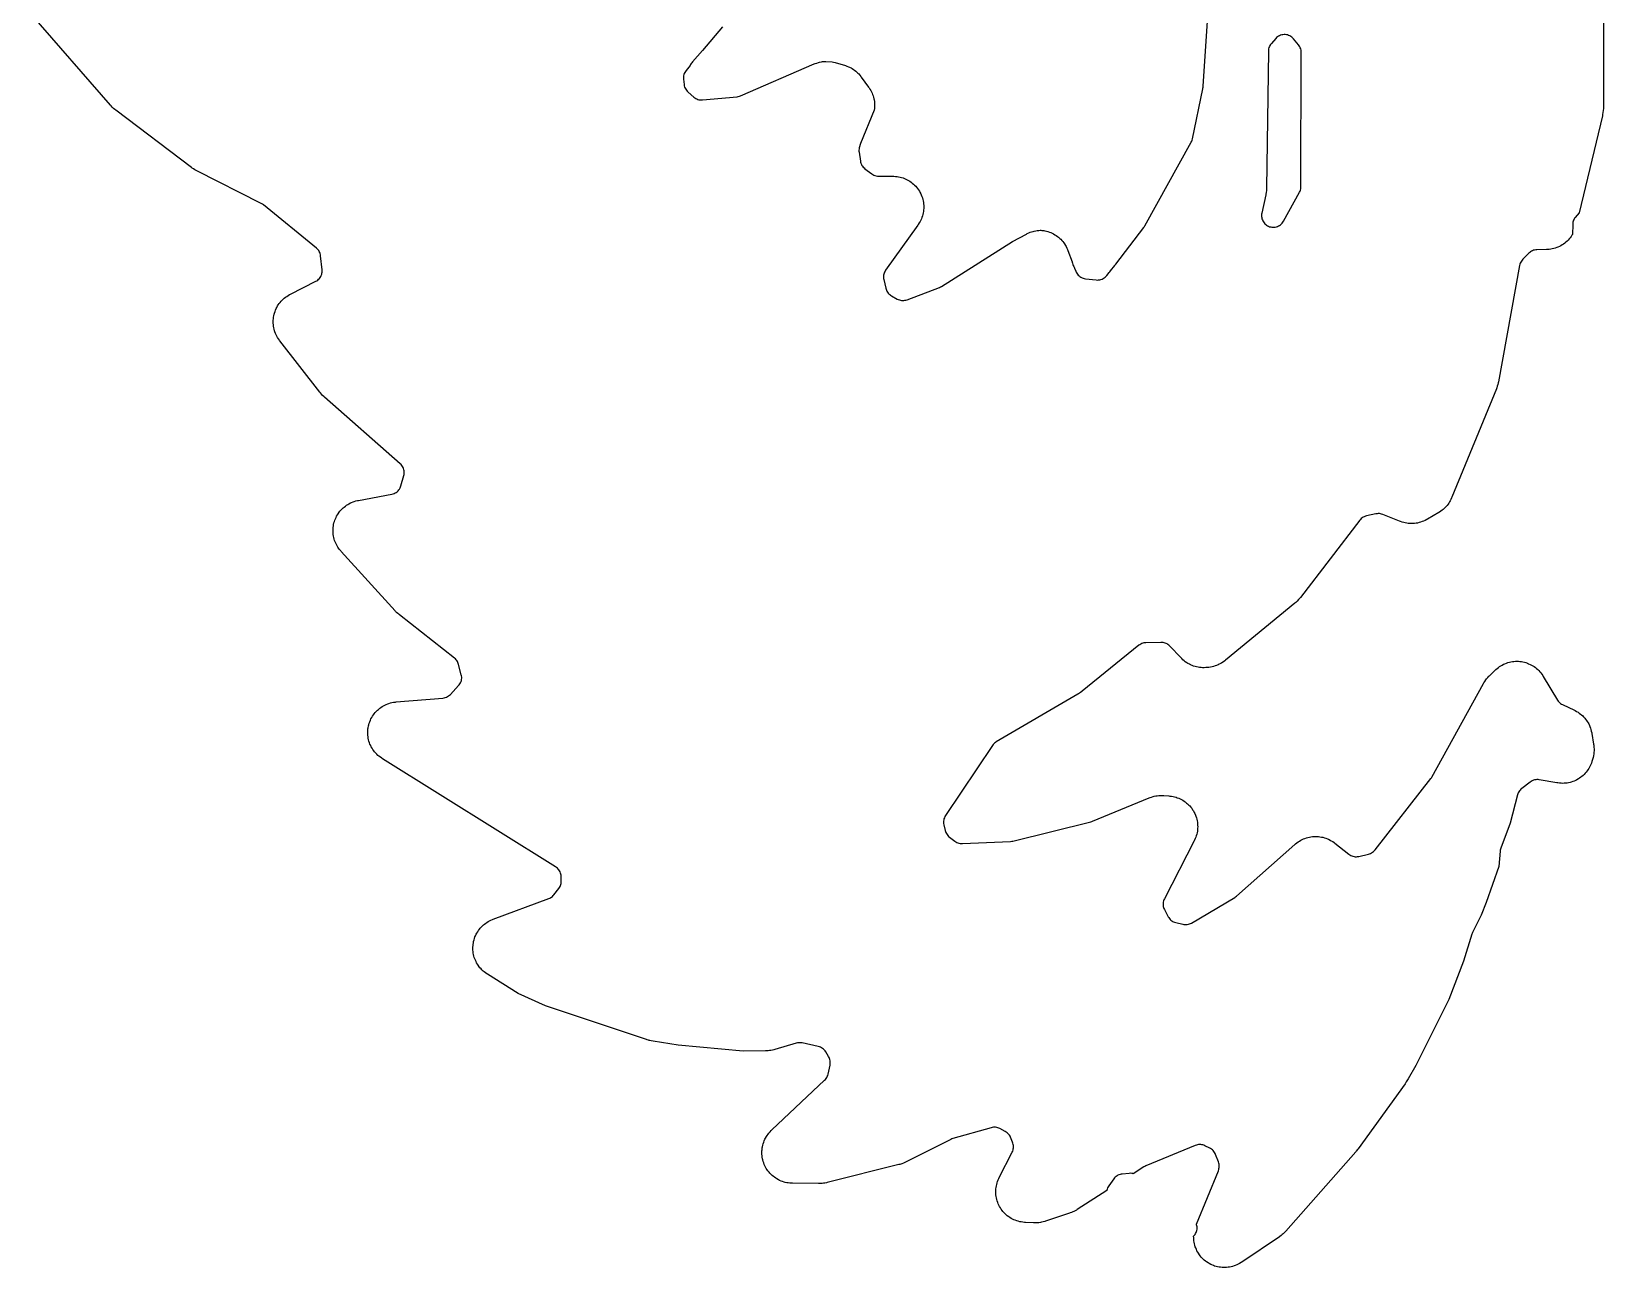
# Model space of a CAD drawing. Header units: millimetres. Extents: x 13 to 182, y 21 to 298.
# Drawn here: x 48.75 to 89.13, y 100.74 to 132.48 of the extents above; entities that cross this region are included whole.
import ezdxf

# ---------------------------------------------------------------- set-up
doc = ezdxf.new("R2010")
doc.units = ezdxf.units.MM
doc.layers.add('CUT', color=7, linetype='CONTINUOUS')

msp = doc.modelspace()

# ---------------------------------------------------------------- linework, layer by layer
at = {"layer": 'CUT'}
for points in [[(66.5018, 132.6015), (65.9927, 131.9906), (65.7303, 131.7009), (65.7129, 131.6799), (65.6975, 131.6573), (65.6842, 131.6334), (65.6731, 131.6084), (65.6723, 131.6062), (65.5694, 131.4827), (65.5511, 131.4584), (65.5354, 131.4322), (65.5224, 131.4047), (65.5122, 131.3759), (65.5051, 131.3463), (65.501, 131.3161), (65.4999, 131.2856), (65.502, 131.2552), (65.5184, 131.1176), (65.5237, 131.0866), (65.5323, 131.0564), (65.5439, 131.0273), (65.5586, 130.9995), (65.576, 130.9734), (65.5961, 130.9493), (65.6186, 130.9274), (65.7656, 130.7987), (65.7895, 130.7798), (65.8151, 130.7635), (65.8422, 130.7499), (65.8706, 130.739), (65.8999, 130.7311), (65.9299, 130.7262), (65.9603, 130.7244), (65.9906, 130.7256), (66.8771, 130.8069), (66.9084, 130.8114), (66.939, 130.8192), (66.9687, 130.8302), (68.8612, 131.6481), (68.8821, 131.6566), (68.9242, 131.6723), (68.967, 131.6859), (68.9996, 131.6945), (69.0436, 131.7038), (69.0769, 131.7091), (69.1216, 131.7139), (69.1552, 131.7159), (69.1625, 131.716), (69.3184, 131.7047), (69.356, 131.6974), (69.3997, 131.6866), (69.4214, 131.6807), (69.6417, 131.6145), (69.6616, 131.608), (69.701, 131.5941), (69.7397, 131.5784), (69.7681, 131.5654), (69.8052, 131.5462), (69.8323, 131.5305), (69.8675, 131.5079), (69.893, 131.4898), (69.9259, 131.4641), (69.9497, 131.4437), (69.9801, 131.415), (70.0018, 131.3925), (70.0294, 131.3611), (70.0555, 131.3285), (70.0682, 131.3119), (70.2565, 131.0528), (70.2686, 131.0353), (70.292, 130.9998), (70.3136, 130.9632), (70.3285, 130.935), (70.3466, 130.8965), (70.3588, 130.8671), (70.3732, 130.827), (70.3825, 130.7966), (70.3931, 130.7554), (70.3995, 130.7241), (70.4061, 130.6821), (70.4096, 130.6505), (70.4122, 130.608), (70.4126, 130.5761), (70.4112, 130.5336), (70.4086, 130.5019), (70.4037, 130.4639), (70.0511, 129.605), (70.0415, 129.578), (70.0345, 129.5503), (70.0342, 129.5483), (70.0336, 129.547), (70.0236, 129.5208), (70.0161, 129.4938), (70.0111, 129.4661), (70.0088, 129.4381), (70.009, 129.4101), (70.0119, 129.3821), (70.0465, 129.1534), (70.0523, 129.1249), (70.0608, 129.097), (70.0719, 129.0701), (70.0856, 129.0444), (70.1017, 129.0202), (70.1202, 128.9976), (70.1407, 128.9769), (70.1631, 128.9583), (70.3372, 128.8276), (70.3636, 128.8099), (70.3917, 128.7951), (70.4212, 128.7834), (70.4518, 128.7748), (70.4831, 128.7695), (70.5147, 128.7676), (70.8816, 128.7644), (70.904, 128.7637), (70.9485, 128.7611), (70.9928, 128.7563), (71.0259, 128.7511), (71.0695, 128.7419), (71.1019, 128.7334), (71.1444, 128.7199), (71.1757, 128.7083), (71.2167, 128.6907), (71.2468, 128.676), (71.2858, 128.6544), (71.3143, 128.6368), (71.351, 128.6115), (71.3775, 128.5912), (71.4116, 128.5623), (71.436, 128.5395), (71.467, 128.5074), (71.489, 128.4822), (71.5167, 128.4472), (71.5361, 128.42), (71.5602, 128.3825), (71.5768, 128.3535), (71.597, 128.3137), (71.6107, 128.2832), (71.6269, 128.2416), (71.6375, 128.2099), (71.6495, 128.1669), (71.6569, 128.1343), (71.6645, 128.0904), (71.6687, 128.0572), (71.672, 128.0127), (71.6728, 127.9793), (71.6716, 127.9347), (71.6691, 127.9013), (71.6636, 127.857), (71.6578, 127.8241), (71.6479, 127.7806), (71.6389, 127.7484), (71.6247, 127.7061), (71.6126, 127.675), (71.5943, 127.6343), (71.5791, 127.6045), (71.5568, 127.5658), (71.5327, 127.5283), (71.5202, 127.5098), (70.6935, 126.3534), (70.6782, 126.3297), (70.6652, 126.3047), (70.6546, 126.2786), (70.6465, 126.2515), (70.641, 126.2239), (70.6381, 126.1958), (70.6378, 126.1676), (70.6402, 126.1395), (70.6452, 126.1117), (70.6966, 125.8884), (70.7042, 125.8613), (70.7143, 125.835), (70.7268, 125.8098), (70.7416, 125.7859), (70.7586, 125.7635), (70.7776, 125.7427), (70.7985, 125.7239), (70.821, 125.707), (70.8451, 125.6924), (70.9943, 125.6109), (71.0201, 125.5983), (71.0471, 125.5883), (71.0749, 125.5809), (71.1032, 125.5762), (71.1319, 125.5742), (71.1606, 125.575), (71.1892, 125.5785), (71.2172, 125.5847), (71.2446, 125.5936), (72.0777, 125.9098), (72.1055, 125.9219), (72.1319, 125.9368), (73.9515, 127.0899), (74.3109, 127.2807), (74.3302, 127.2904), (74.3694, 127.3088), (74.4093, 127.3254), (74.4399, 127.3363), (74.4813, 127.3489), (74.5127, 127.3568), (74.5551, 127.3654), (74.5871, 127.3703), (74.6302, 127.3748), (74.6625, 127.3765), (74.664, 127.3766), (74.6774, 127.3762), (74.7105, 127.3737), (74.7544, 127.3682), (74.7871, 127.3625), (74.8303, 127.3527), (74.8622, 127.3438), (74.9043, 127.3298), (74.9352, 127.3178), (74.9756, 127.2998), (75.0052, 127.2848), (75.0437, 127.2628), (75.0716, 127.245), (75.1078, 127.2194), (75.1338, 127.1989), (75.1673, 127.1699), (75.1912, 127.1469), (75.2216, 127.1147), (75.2432, 127.0895), (75.2703, 127.0545), (75.2893, 127.0273), (75.3128, 126.9898), (75.329, 126.9609), (75.3488, 126.9212), (75.3665, 126.8807), (75.3749, 126.8602), (75.488, 126.5627), (75.4887, 126.558), (75.4943, 126.5283), (75.5028, 126.4994), (75.5142, 126.4715), (75.5284, 126.4449), (75.5377, 126.4309), (75.538, 126.4298), (75.5489, 126.4026), (75.5491, 126.402), (75.5785, 126.3248), (75.5904, 126.2975), (75.605, 126.2716), (75.6221, 126.2472), (75.6416, 126.2246), (75.6631, 126.2041), (75.6866, 126.1858), (75.7118, 126.17), (75.7385, 126.1567), (75.7663, 126.1461), (75.795, 126.1383), (75.8244, 126.1334), (76.1018, 126.1013), (76.1327, 126.0993), (76.1635, 126.1006), (76.1941, 126.1049), (76.2241, 126.1124), (76.2531, 126.123), (76.2809, 126.1365), (76.3072, 126.1527), (76.3317, 126.1716), (76.3541, 126.1929), (76.3741, 126.2164), (76.432, 126.2916), (76.4335, 126.2929), (76.4527, 126.312), (76.47, 126.3327), (76.5785, 126.4748), (76.5816, 126.478), (76.5972, 126.4977), (76.6056, 126.5103), (77.3233, 127.4502), (77.3246, 127.452), (77.3275, 127.4558), (77.3404, 127.4739), (77.3519, 127.4929), (78.5444, 129.6376), (78.5578, 129.665), (78.5684, 129.6936), (78.576, 129.7231), (78.8398, 131.0079), (78.8432, 131.028), (78.847, 131.0559), (78.849, 131.0762), (79.0959, 134.8169)], [(89.1347, 132.8264), (89.1301, 130.5295), (89.1292, 130.5031), (89.1261, 130.4506), (89.1198, 130.3983), (89.1105, 130.3465), (89.1051, 130.3207), (88.5048, 127.8271), (88.4075, 127.7064), (88.3911, 127.684), (88.3769, 127.6603), (88.3649, 127.6353), (88.3553, 127.6093), (88.3481, 127.5825), (88.3434, 127.5552), (88.3413, 127.5275), (88.3332, 127.269), (88.3206, 127.248), (88.3018, 127.2197), (88.2748, 127.1834), (88.2532, 127.1572), (88.2227, 127.1238), (88.1986, 127.0999), (88.1649, 127.0697), (88.1385, 127.0484), (88.1019, 127.0217), (88.0735, 127.0031), (88.0344, 126.9803), (88.0043, 126.9646), (87.9631, 126.9458), (87.9316, 126.9333), (87.8887, 126.9187), (87.8561, 126.9095), (87.812, 126.8993), (87.7786, 126.8933), (87.7337, 126.8876), (87.6886, 126.8842), (87.6659, 126.883), (87.4212, 126.8767), (87.3928, 126.8747), (87.3647, 126.8699), (87.3372, 126.8625), (87.3105, 126.8525), (87.2849, 126.84), (87.2605, 126.8251), (87.2377, 126.808), (87.2166, 126.7888), (87.0611, 126.633), (87.0408, 126.6106), (87.0229, 126.5862), (87.0076, 126.5602), (86.9949, 126.5327), (86.9851, 126.5041), (86.9782, 126.4747), (86.4348, 123.4853), (86.43, 123.4622), (86.4192, 123.4164), (86.406, 123.3712), (86.3904, 123.3268), (86.3821, 123.3048), (85.2412, 120.5233), (85.2329, 120.5043), (85.2154, 120.4667), (85.1962, 120.4299), (85.1805, 120.403), (85.158, 120.3681), (85.1399, 120.3428), (85.1142, 120.3102), (85.0939, 120.2866), (85.0653, 120.2565), (85.0429, 120.2349), (85.0117, 120.2075), (84.9874, 120.1881), (84.9538, 120.1637), (84.9191, 120.1409), (84.9015, 120.1299), (84.6124, 119.9585), (84.5923, 119.9473), (84.5517, 119.9259), (84.51, 119.9066), (84.4781, 119.8938), (84.4346, 119.8789), (84.4016, 119.8693), (84.3569, 119.8589), (84.323, 119.8528), (84.2774, 119.847), (84.2431, 119.8444), (84.1972, 119.8433), (84.1628, 119.8442), (84.117, 119.8478), (84.0829, 119.8522), (84.0377, 119.8604), (84.0042, 119.8682), (83.9601, 119.881), (83.9167, 119.896), (83.8952, 119.9041), (83.4635, 120.0784), (83.4351, 120.0883), (83.4058, 120.0952), (83.376, 120.0992), (83.346, 120.1002), (83.316, 120.0982), (83.2863, 120.0932), (83.0449, 120.0398), (83.0161, 120.0319), (82.9882, 120.0212), (82.9615, 120.0077), (82.9363, 119.9917), (82.9128, 119.9732), (82.8912, 119.9525), (82.8718, 119.9297), (81.3494, 117.9488), (81.3332, 117.929), (81.2999, 117.8905), (81.2645, 117.8538), (81.227, 117.8192), (81.2078, 117.8025), (79.4222, 116.3328), (79.4046, 116.3191), (79.3689, 116.2925), (79.3318, 116.2677), (79.3032, 116.2505), (79.2638, 116.2295), (79.2336, 116.2153), (79.1924, 116.1983), (79.161, 116.1871), (79.1183, 116.1742), (79.0858, 116.1662), (79.0421, 116.1577), (78.998, 116.1513), (78.9758, 116.1487), (78.9447, 116.1457), (78.9222, 116.1442), (78.8772, 116.1422), (78.8321, 116.1425), (78.7983, 116.1444), (78.7535, 116.1492), (78.7201, 116.1545), (78.676, 116.1637), (78.6433, 116.1723), (78.6004, 116.186), (78.5687, 116.1978), (78.5273, 116.2157), (78.497, 116.2306), (78.4576, 116.2525), (78.4289, 116.2704), (78.3919, 116.2962), (78.3652, 116.3168), (78.3309, 116.3462), (78.2982, 116.3772), (78.2822, 116.3931), (77.9883, 116.7011), (77.9681, 116.7203), (77.9463, 116.7375), (77.923, 116.7527), (77.8984, 116.7656), (77.8727, 116.7762), (77.8461, 116.7844), (77.8189, 116.7901), (77.7912, 116.7932), (77.7634, 116.7938), (77.3819, 116.7838), (77.3539, 116.7818), (77.3262, 116.7772), (77.2991, 116.77), (77.2728, 116.7603), (77.2476, 116.7482), (77.2235, 116.7337), (77.2009, 116.7171), (75.744, 115.5379), (75.7305, 115.5274), (75.7032, 115.5069), (75.6751, 115.4876), (75.6463, 115.4692), (75.6318, 115.4604), (73.5366, 114.2363), (73.5138, 114.2216), (73.4925, 114.2049), (73.4728, 114.1863), (73.4548, 114.1661), (73.4387, 114.1443), (72.2321, 112.3447), (72.2164, 112.3185), (72.2035, 112.2908), (72.1934, 112.2619), (72.1863, 112.2322), (72.1823, 112.2019), (72.1814, 112.1714), (72.1836, 112.1409), (72.1889, 112.1108), (72.2225, 111.9635), (72.2306, 111.935), (72.2414, 111.9073), (72.2549, 111.8809), (72.271, 111.8559), (72.2894, 111.8326), (72.3101, 111.8113), (72.3327, 111.7921), (72.4709, 111.6864), (72.4955, 111.6695), (72.5217, 111.655), (72.5492, 111.6433), (72.5778, 111.6343), (72.6071, 111.6283), (72.6368, 111.6252), (72.6667, 111.625), (73.9042, 111.681), (73.9337, 111.6838), (73.9627, 111.6894), (75.9658, 112.1851), (75.9871, 112.1912), (76.0078, 112.1988), (77.4655, 112.7978), (77.4849, 112.8053), (77.5242, 112.8194), (77.5641, 112.8316), (77.5943, 112.8393), (77.6352, 112.8478), (77.666, 112.8527), (77.7075, 112.8574), (77.7386, 112.8594), (77.7803, 112.8602), (77.822, 112.8591), (77.8429, 112.858), (77.9699, 112.8486), (77.992, 112.8465), (78.036, 112.841), (78.0797, 112.8334), (78.1121, 112.8261), (78.1548, 112.8142), (78.1864, 112.8038), (78.2277, 112.7877), (78.2581, 112.7742), (78.2977, 112.7542), (78.3265, 112.7378), (78.364, 112.714), (78.3911, 112.6948), (78.426, 112.6674), (78.4511, 112.6456), (78.4831, 112.6149), (78.5059, 112.5908), (78.5348, 112.5571), (78.5551, 112.5308), (78.5805, 112.4944), (78.5981, 112.4663), (78.6198, 112.4276), (78.6346, 112.3979), (78.6524, 112.3572), (78.6642, 112.3262), (78.6779, 112.284), (78.6865, 112.2519), (78.696, 112.2086), (78.7015, 112.1758), (78.7066, 112.1317), (78.7089, 112.0986), (78.7097, 112.0542), (78.7086, 112.021), (78.705, 111.9768), (78.7007, 111.9439), (78.6928, 111.9002), (78.6853, 111.8679), (78.6731, 111.8252), (78.6624, 111.7938), (78.6461, 111.7525), (78.6278, 111.7122), (78.6181, 111.6922), (77.8533, 110.2063), (77.8413, 110.1801), (77.832, 110.1528), (77.8253, 110.1248), (77.8213, 110.0962), (77.82, 110.0674), (77.8216, 110.0386), (77.8259, 110.0101), (77.8329, 109.9821), (77.8426, 109.9549), (77.8548, 109.9288), (77.9506, 109.7476), (77.9649, 109.7234), (77.9814, 109.7006), (78, 109.6795), (78.0204, 109.6602), (78.0426, 109.6429), (78.0663, 109.6278), (78.0913, 109.6149), (78.1174, 109.6045), (78.1444, 109.5965), (78.3268, 109.5517), (78.3553, 109.5462), (78.3841, 109.5434), (78.4131, 109.5435), (78.4419, 109.5463), (78.4704, 109.5519), (78.4981, 109.5602), (78.5249, 109.5711), (78.5506, 109.5846), (79.6597, 110.2381), (79.684, 110.254), (79.7067, 110.2723), (81.2057, 111.604), (81.2228, 111.6185), (81.2576, 111.6464), (81.2938, 111.6727), (81.3219, 111.6909), (81.3605, 111.7134), (81.3902, 111.7288), (81.4309, 111.7474), (81.462, 111.7598), (81.5043, 111.7742), (81.5365, 111.7834), (81.58, 111.7936), (81.613, 111.7996), (81.6573, 111.8054), (81.6907, 111.8081), (81.7353, 111.8094), (81.7688, 111.8088), (81.8134, 111.8057), (81.8467, 111.8018), (81.8907, 111.7943), (81.9234, 111.7871), (81.9665, 111.7752), (81.9983, 111.7648), (82.0401, 111.7488), (82.0707, 111.7352), (82.1106, 111.7151), (82.1397, 111.6986), (82.1775, 111.6746), (82.2139, 111.6489), (82.2319, 111.6355), (82.5932, 111.3522), (82.6174, 111.335), (82.6433, 111.3203), (82.6705, 111.3083), (82.6987, 111.299), (82.7278, 111.2925), (82.7573, 111.289), (82.787, 111.2884), (82.8167, 111.2907), (82.8459, 111.2959), (83.0967, 111.354), (83.1247, 111.3619), (83.1517, 111.3725), (83.1777, 111.3856), (83.2022, 111.4013), (83.2251, 111.4192), (83.2461, 111.4392), (83.2652, 111.4612), (84.7008, 113.2929), (84.7149, 113.3125), (84.7274, 113.3332), (86.051, 115.7352), (86.0622, 115.7543), (86.0854, 115.792), (86.1105, 115.8285), (86.1306, 115.8549), (86.1591, 115.8887), (86.1893, 115.9211), (86.2047, 115.9369), (86.3489, 116.0772), (86.3654, 116.0924), (86.399, 116.1221), (86.4342, 116.1501), (86.4615, 116.1697), (86.4993, 116.194), (86.5284, 116.2108), (86.5684, 116.2312), (86.5991, 116.245), (86.6409, 116.2613), (86.6728, 116.272), (86.7161, 116.2841), (86.7489, 116.2915), (86.7931, 116.2992), (86.8265, 116.3033), (86.8713, 116.3066), (86.9049, 116.3074), (86.9498, 116.3062), (86.9834, 116.3036), (87.0279, 116.2979), (87.061, 116.292), (87.1048, 116.2819), (87.1372, 116.2727), (87.1797, 116.2583), (87.211, 116.2459), (87.2519, 116.2274), (87.2818, 116.2119), (87.3206, 116.1894), (87.3488, 116.1711), (87.3852, 116.1447), (87.4114, 116.1237), (87.445, 116.0939), (87.469, 116.0703), (87.4995, 116.0373), (87.521, 116.0115), (87.548, 115.9756), (87.5732, 115.9384), (87.5853, 115.9195), (87.9548, 115.3105), (87.9709, 115.2865), (87.9893, 115.2642), (88.0097, 115.2438), (88.032, 115.2255), (88.056, 115.2094), (88.0814, 115.1956), (88.3859, 115.0494), (88.4052, 115.0396), (88.4431, 115.019), (88.4801, 114.9967), (88.5069, 114.9786), (88.5416, 114.9529), (88.5666, 114.9323), (88.5986, 114.9034), (88.6215, 114.8805), (88.6506, 114.8486), (88.6712, 114.8237), (88.6971, 114.7892), (88.7152, 114.7624), (88.7376, 114.7255), (88.7531, 114.6971), (88.772, 114.6582), (88.7846, 114.6285), (88.7997, 114.588), (88.8094, 114.5572), (88.8205, 114.5154), (88.8295, 114.4733), (88.8336, 114.452), (88.8791, 114.1752), (88.8824, 114.1509), (88.8877, 114.1022), (88.8904, 114.0532), (88.8904, 114.0165), (88.8877, 113.9676), (88.8837, 113.9311), (88.8757, 113.8827), (88.8651, 113.8349), (88.8591, 113.8111), (88.8441, 113.7576), (88.8376, 113.7365), (88.8237, 113.6946), (88.8077, 113.6535), (88.7942, 113.6233), (88.7743, 113.584), (88.7579, 113.5553), (88.7342, 113.5181), (88.7151, 113.4911), (88.6879, 113.4564), (88.6662, 113.4314), (88.6357, 113.3996), (88.6117, 113.3768), (88.5782, 113.3481), (88.5521, 113.3278), (88.516, 113.3025), (88.488, 113.2849), (88.4496, 113.2632), (88.4201, 113.2485), (88.3797, 113.2307), (88.3488, 113.2188), (88.3069, 113.2051), (88.275, 113.1963), (88.232, 113.1868), (88.1994, 113.1812), (88.1556, 113.1759), (88.1226, 113.1735), (88.0785, 113.1725), (88.0455, 113.1734), (88.0015, 113.1767), (87.9578, 113.1822), (87.9359, 113.1855), (87.4848, 113.2645), (87.4538, 113.2683), (87.4226, 113.2689), (87.3915, 113.2662), (87.3609, 113.2603), (87.331, 113.2512), (87.3023, 113.2391), (87.2749, 113.224), (87.2493, 113.2062), (87.0326, 113.0384), (87.0111, 113.0201), (86.9915, 112.9998), (86.9738, 112.9779), (86.9583, 112.9543), (86.9451, 112.9294), (86.9342, 112.9034), (86.9259, 112.8764), (86.7368, 112.1465), (86.4966, 111.5112), (86.4881, 111.4854), (86.482, 111.459), (86.4784, 111.432), (86.4425, 111.0336), (86.1186, 110.1082), (85.9937, 109.7845), (85.7712, 109.34), (85.7612, 109.3179), (85.7531, 109.295), (85.5371, 108.6013), (85.1587, 107.6206), (85.1504, 107.6006), (85.1285, 107.5511), (85.1193, 107.5315), (84.3152, 105.9267), (84.1146, 105.586), (84.0981, 105.5579), (84.0676, 105.5061), (84.0357, 105.4519), (82.8301, 103.7838), (82.8169, 103.7664), (82.7829, 103.7239), (82.7689, 103.7072), (80.9726, 101.6703), (80.9596, 101.6562), (80.9331, 101.6285), (80.9053, 101.602), (80.8837, 101.5831), (80.8538, 101.559), (80.823, 101.5363), (80.8073, 101.5252), (79.8416, 100.8756), (79.823, 100.8637), (79.7852, 100.8409), (79.7463, 100.8199), (79.7165, 100.8057), (79.6757, 100.7887), (79.6446, 100.7774), (79.6024, 100.7645), (79.5704, 100.7563), (79.5271, 100.7476), (79.4944, 100.7426), (79.4505, 100.7382), (79.4174, 100.7364), (79.3733, 100.7363), (79.3402, 100.7378), (79.2963, 100.742), (79.2635, 100.7468), (79.2202, 100.7552), (79.1881, 100.7632), (79.1458, 100.7759), (79.1146, 100.7869), (79.0738, 100.8037), (79.0438, 100.8177), (79.0048, 100.8384), (78.9764, 100.8553), (78.9396, 100.8798), (78.913, 100.8994), (78.8788, 100.9273), (78.8542, 100.9494), (78.8229, 100.9805), (78.8006, 101.005), (78.7725, 101.039), (78.7527, 101.0655), (78.728, 101.1022), (78.7109, 101.1305), (78.69, 101.1694), (78.6758, 101.1992), (78.6587, 101.24), (78.6475, 101.2711), (78.6346, 101.3133), (78.6264, 101.3453), (78.6177, 101.3886), (78.6127, 101.4213), (78.6083, 101.4652), (78.6065, 101.4983), (78.6064, 101.5411), (78.6233, 101.561), (78.6412, 101.5842), (78.6567, 101.6092), (78.6698, 101.6355), (78.6801, 101.6629), (78.6878, 101.6913), (78.6927, 101.7202), (78.6946, 101.7495), (78.6938, 101.7789), (78.69, 101.808), (78.6834, 101.8366), (78.6776, 101.8541), (79.2404, 103.2247), (79.25, 103.2516), (79.257, 103.2792), (79.2613, 103.3074), (79.2629, 103.3359), (79.2618, 103.3644), (79.258, 103.3927), (79.2515, 103.4205), (79.2425, 103.4475), (79.166, 103.644), (79.1546, 103.6696), (79.1409, 103.6941), (79.125, 103.7171), (79.107, 103.7385), (79.0871, 103.7582), (79.0654, 103.776), (79.0422, 103.7916), (79.0176, 103.805), (78.8943, 103.865), (78.8685, 103.8761), (78.8417, 103.8847), (78.8142, 103.8908), (78.7863, 103.8943), (78.7581, 103.8951), (78.7301, 103.8933), (78.7023, 103.8889), (78.675, 103.8819), (78.6485, 103.8724), (77.3739, 103.3455), (77.3498, 103.3343), (77.3268, 103.3209), (77.0543, 103.1465), (77.0453, 103.1491), (77.014, 103.1545), (76.9824, 103.1566), (76.9507, 103.1553), (76.7713, 103.1386), (76.743, 103.1346), (76.7152, 103.128), (76.6881, 103.1187), (76.6621, 103.1069), (76.6373, 103.0926), (76.614, 103.0761), (76.5924, 103.0574), (76.5726, 103.0367), (76.5549, 103.0143), (76.4266, 102.8347), (76.4097, 102.8082), (76.3957, 102.78), (76.3846, 102.7505), (76.3768, 102.72), (76.3756, 102.7122), (75.6117, 102.2233), (75.5958, 102.2136), (75.5637, 102.1948), (75.5309, 102.1775), (75.5057, 102.1655), (75.4716, 102.1509), (75.4368, 102.1377), (75.4193, 102.1314), (74.8022, 101.9259), (74.7822, 101.9198), (74.742, 101.9085), (74.7013, 101.899), (74.6705, 101.8933), (74.6291, 101.8877), (74.5979, 101.8849), (74.5561, 101.8831), (74.5143, 101.8833), (74.4934, 101.8838), (74.2836, 101.8944), (74.2613, 101.8961), (74.2168, 101.9005), (74.1726, 101.9072), (74.1397, 101.9138), (74.0964, 101.9248), (74.0644, 101.9347), (74.0224, 101.95), (73.9915, 101.963), (73.9512, 101.9824), (73.9217, 101.9983), (73.8836, 102.0216), (73.8559, 102.0405), (73.8202, 102.0674), (73.7945, 102.0889), (73.7616, 102.1193), (73.7382, 102.1432), (73.7086, 102.1767), (73.6876, 102.2028), (73.6614, 102.2391), (73.6432, 102.2672), (73.6207, 102.3059), (73.6054, 102.3356), (73.5869, 102.3763), (73.5745, 102.4075), (73.5601, 102.4498), (73.551, 102.482), (73.5409, 102.5256), (73.5349, 102.5586), (73.5292, 102.6029), (73.5266, 102.6363), (73.5253, 102.681), (73.526, 102.7145), (73.5291, 102.7591), (73.5331, 102.7924), (73.5407, 102.8365), (73.548, 102.8692), (73.5599, 102.9123), (73.5704, 102.9441), (73.5865, 102.9858), (73.6047, 103.0266), (73.6143, 103.0468), (73.9464, 103.7035), (73.9582, 103.7298), (73.9673, 103.7571), (73.9738, 103.7851), (73.9776, 103.8136), (73.9787, 103.8424), (73.977, 103.8711), (73.9725, 103.8995), (73.9654, 103.9274), (73.9556, 103.9545), (73.9023, 104.082), (73.8897, 104.1085), (73.8746, 104.1336), (73.857, 104.1572), (73.8373, 104.1789), (73.8155, 104.1986), (73.7919, 104.216), (73.7667, 104.2311), (73.6282, 104.305), (73.6021, 104.3174), (73.575, 104.3272), (73.547, 104.3343), (73.5185, 104.3387), (73.4897, 104.3404), (73.4609, 104.3392), (73.4323, 104.3354), (73.4042, 104.3287), (72.4238, 104.0475), (72.3973, 104.0386), (72.3717, 104.0272), (71.2233, 103.4495), (71.2009, 103.439), (71.1554, 103.4192), (71.109, 103.4019), (71.0616, 103.3872), (71.0377, 103.3805), (69.1926, 102.9182), (69.1737, 102.9139), (69.1357, 102.906), (69.0973, 102.8999), (69.0684, 102.8965), (69.0297, 102.8937), (68.9909, 102.8925), (68.9714, 102.8924), (68.3037, 102.9014), (68.2815, 102.9023), (68.2372, 102.9051), (68.193, 102.91), (68.1601, 102.9154), (68.1167, 102.9247), (68.0845, 102.9333), (68.0422, 102.9469), (68.011, 102.9586), (67.9702, 102.9763), (67.9403, 102.991), (67.9015, 103.0126), (67.8732, 103.0302), (67.8367, 103.0556), (67.8103, 103.0759), (67.7765, 103.1047), (67.7522, 103.1275), (67.7214, 103.1596), (67.6995, 103.1847), (67.672, 103.2196), (67.6527, 103.2467), (67.6287, 103.2842), (67.6122, 103.3131), (67.5921, 103.3527), (67.5785, 103.3831), (67.5623, 103.4245), (67.5518, 103.4561), (67.5399, 103.499), (67.5325, 103.5314), (67.5248, 103.5752), (67.5207, 103.6083), (67.5174, 103.6526), (67.5166, 103.6859), (67.5176, 103.7303), (67.5201, 103.7635), (67.5256, 103.8077), (67.5313, 103.8405), (67.5411, 103.8838), (67.55, 103.9159), (67.564, 103.9581), (67.5761, 103.9891), (67.5942, 104.0297), (67.6092, 104.0595), (67.6313, 104.0981), (67.6492, 104.1261), (67.6749, 104.1624), (67.6955, 104.1886), (67.7247, 104.2221), (67.7555, 104.2541), (67.7713, 104.2698), (69.1268, 105.547), (69.1476, 105.5687), (69.1661, 105.5923), (69.1821, 105.6176), (69.1956, 105.6444), (69.2063, 105.6725), (69.2141, 105.7014), (69.2655, 105.937), (69.2702, 105.9646), (69.2723, 105.9925), (69.2718, 106.0204), (69.2686, 106.0482), (69.263, 106.0756), (69.2547, 106.1024), (69.2441, 106.1282), (69.231, 106.153), (69.1601, 106.2736), (69.143, 106.2995), (69.1233, 106.3236), (69.1012, 106.3454), (69.0769, 106.3649), (69.0508, 106.3817), (69.0231, 106.3958), (68.994, 106.4069), (68.964, 106.4149), (68.5469, 106.5038), (68.5175, 106.5085), (68.4877, 106.5103), (68.4579, 106.5092), (68.4284, 106.5051), (68.3995, 106.4981), (67.8468, 106.3349), (67.8267, 106.3294), (67.7864, 106.3195), (67.7456, 106.3115), (67.7148, 106.3069), (67.6735, 106.3026), (67.632, 106.3003), (67.6112, 106.2996), (67.0355, 106.2939), (65.3664, 106.4506), (64.7259, 106.5506), (64.6702, 106.5615), (64.6352, 106.5684), (64.6232, 106.5707), (64.6165, 106.5721), (64.6065, 106.5745), (64.5702, 106.585), (64.5522, 106.5906), (61.9554, 107.459), (61.2575, 107.7739), (60.4706, 108.2675), (60.4524, 108.2796), (60.4167, 108.3044), (60.3823, 108.331), (60.3574, 108.3522), (60.3257, 108.3819), (60.303, 108.4054), (60.2743, 108.4381), (60.254, 108.4636), (60.2286, 108.499), (60.2109, 108.5263), (60.189, 108.5639), (60.174, 108.5929), (60.1559, 108.6324), (60.1437, 108.6627), (60.1295, 108.7038), (60.1203, 108.7351), (60.1102, 108.7774), (60.1041, 108.8095), (60.098, 108.8526), (60.095, 108.885), (60.0932, 108.9285), (60.0934, 108.9611), (60.0957, 109.0046), (60.099, 109.037), (60.1056, 109.08), (60.112, 109.112), (60.1227, 109.1542), (60.1322, 109.1854), (60.1469, 109.2264), (60.1594, 109.2565), (60.1779, 109.2958), (60.1933, 109.3246), (60.2156, 109.362), (60.2336, 109.3892), (60.2594, 109.4242), (60.28, 109.4495), (60.3091, 109.4819), (60.332, 109.5051), (60.364, 109.5345), (60.3891, 109.5554), (60.4239, 109.5816), (60.4508, 109.5999), (60.4879, 109.6226), (60.5165, 109.6383), (60.5557, 109.6573), (60.5957, 109.6744), (60.6159, 109.6825), (62.0432, 110.2125), (62.0686, 110.2233), (62.0928, 110.2363), (62.1158, 110.2515), (62.1373, 110.2688), (62.157, 110.2879), (62.175, 110.3088), (62.3003, 110.4688), (62.3175, 110.4932), (62.3322, 110.5193), (62.3443, 110.5466), (62.3536, 110.575), (62.3599, 110.6042), (62.3634, 110.6339), (62.3639, 110.6638), (62.3599, 110.7826), (62.3575, 110.8118), (62.3522, 110.8407), (62.3441, 110.8689), (62.3333, 110.8962), (62.3199, 110.9224), (62.304, 110.947), (62.2858, 110.9701), (62.2654, 110.9912), (62.243, 111.0102), (62.2189, 111.027), (57.7715, 113.8035), (57.7528, 113.8158), (57.7159, 113.8415), (57.6803, 113.869), (57.6547, 113.8909), (57.622, 113.9219), (57.5988, 113.9462), (57.5694, 113.9802), (57.5486, 114.0068), (57.5228, 114.0436), (57.5048, 114.0721), (57.4827, 114.1113), (57.4677, 114.1414), (57.4497, 114.1826), (57.4377, 114.2141), (57.4239, 114.2569), (57.4151, 114.2894), (57.4056, 114.3334), (57.4002, 114.3666), (57.3951, 114.4113), (57.393, 114.4449), (57.3924, 114.4899), (57.3937, 114.5236), (57.3976, 114.5684), (57.4022, 114.6017), (57.4106, 114.6459), (57.4185, 114.6787), (57.4313, 114.7218), (57.4424, 114.7536), (57.4594, 114.7952), (57.4737, 114.8258), (57.4947, 114.8655), (57.512, 114.8944), (57.5369, 114.9319), (57.5569, 114.9589), (57.5855, 114.9937), (57.6081, 115.0187), (57.64, 115.0504), (57.665, 115.0729), (57.6999, 115.1013), (57.727, 115.1213), (57.7645, 115.1461), (57.7936, 115.1632), (57.8334, 115.1841), (57.8639, 115.1983), (57.9056, 115.2151), (57.9375, 115.2261), (57.9807, 115.2387), (58.0134, 115.2465), (58.0576, 115.2547), (58.1022, 115.2607), (58.1246, 115.2631), (59.3216, 115.3633), (59.3529, 115.3676), (59.3835, 115.3751), (59.4132, 115.3858), (59.4415, 115.3996), (59.4683, 115.4163), (59.4932, 115.4356), (59.5159, 115.4575), (59.7248, 115.6812), (59.7444, 115.7044), (59.7615, 115.7295), (59.776, 115.7562), (59.7878, 115.7842), (59.7966, 115.8132), (59.8025, 115.843), (59.8053, 115.8732), (59.8051, 115.9035), (59.8017, 115.9337), (59.7954, 115.9634), (59.7252, 116.2262), (59.7169, 116.2524), (59.7062, 116.2778), (59.6933, 116.3021), (59.6781, 116.3251), (59.661, 116.3466), (59.6419, 116.3664), (59.6211, 116.3844), (58.2035, 117.5017), (58.1891, 117.5136), (58.1609, 117.5378), (58.1336, 117.5632), (58.1074, 117.5897), (58.0946, 117.6032), (56.7111, 119.1257), (56.6969, 119.1421), (56.6693, 119.1756), (56.6433, 119.2104), (56.6251, 119.2374), (56.6026, 119.2745), (56.5871, 119.3031), (56.5683, 119.3423), (56.5557, 119.3722), (56.5407, 119.413), (56.531, 119.444), (56.5201, 119.4861), (56.5134, 119.5179), (56.5065, 119.5608), (56.503, 119.5931), (56.5003, 119.6364), (56.4998, 119.669), (56.5014, 119.7124), (56.504, 119.7448), (56.5097, 119.7878), (56.5155, 119.8198), (56.5253, 119.8621), (56.5342, 119.8934), (56.548, 119.9346), (56.5599, 119.9649), (56.5776, 120.0045), (56.5923, 120.0335), (56.6138, 120.0712), (56.6312, 120.0987), (56.6563, 120.1342), (56.6763, 120.1598), (56.7046, 120.1928), (56.727, 120.2164), (56.7583, 120.2464), (56.7829, 120.2677), (56.817, 120.2946), (56.8435, 120.3135), (56.88, 120.3369), (56.9082, 120.3532), (56.9468, 120.373), (56.9764, 120.3864), (57.0168, 120.4024), (57.0476, 120.4129), (57.0893, 120.425), (57.1315, 120.435), (57.1528, 120.4395), (58.0118, 120.5998), (58.0414, 120.6069), (58.0702, 120.617), (58.0977, 120.6299), (58.1238, 120.6455), (58.1482, 120.6637), (58.1706, 120.6843), (58.1909, 120.7071), (58.2087, 120.7318), (58.2239, 120.7581), (58.2364, 120.7859), (58.2459, 120.8148), (58.3183, 121.0765), (58.325, 121.1063), (58.3285, 121.1366), (58.329, 121.1672), (58.3264, 121.1976), (58.3206, 121.2276), (58.3119, 121.2568), (58.3003, 121.285), (58.2858, 121.3119), (58.2687, 121.3372), (58.2491, 121.3606), (58.2272, 121.3819), (56.2801, 123.0925), (56.2645, 123.1069), (56.2341, 123.1363), (56.205, 123.1671), (56.1775, 123.1993), (56.1641, 123.2157), (55.1367, 124.5351), (55.1236, 124.5528), (55.0983, 124.5888), (55.0748, 124.626), (55.0585, 124.6547), (55.0387, 124.6941), (55.0254, 124.7242), (55.0096, 124.7653), (54.9992, 124.7967), (54.9875, 124.8391), (54.9802, 124.8713), (54.9727, 124.9147), (54.9687, 124.9474), (54.9654, 124.9914), (54.9646, 125.0243), (54.9656, 125.0684), (54.968, 125.1013), (54.9734, 125.145), (54.979, 125.1775), (54.9886, 125.2205), (54.9973, 125.2523), (55.0111, 125.2941), (55.0229, 125.3249), (55.0407, 125.3652), (55.0555, 125.3947), (55.0771, 125.4331), (55.0947, 125.461), (55.12, 125.497), (55.1402, 125.5231), (55.1689, 125.5565), (55.1916, 125.5805), (55.2234, 125.6109), (55.2483, 125.6325), (55.283, 125.6597), (55.3099, 125.6788), (55.347, 125.7025), (55.3853, 125.7243), (55.4047, 125.7348), (56.0578, 126.0663), (56.0839, 126.0813), (56.1085, 126.0988), (56.1311, 126.1187), (56.1516, 126.1408), (56.1699, 126.1648), (56.1856, 126.1906), (56.1986, 126.2177), (56.2089, 126.2461), (56.2162, 126.2753), (56.2206, 126.3052), (56.222, 126.3353), (56.2203, 126.3654), (56.1828, 126.7195), (56.1783, 126.7484), (56.171, 126.7768), (56.161, 126.8043), (56.1483, 126.8307), (56.1331, 126.8557), (56.1156, 126.8791), (56.0959, 126.9008), (56.0741, 126.9203), (54.7126, 128.0312), (54.6863, 128.0505), (54.658, 128.0667), (53.002, 128.9011), (52.9839, 128.9107), (52.9483, 128.9308), (52.9136, 128.9524), (52.8799, 128.9756), (52.8633, 128.9876), (50.9181, 130.462), (50.9001, 130.4764), (50.8647, 130.5062), (50.8309, 130.5378), (50.7988, 130.5711), (50.7831, 130.5881), (48.754, 132.9181)]]:
    msp.add_lwpolyline(points, dxfattribs=at)
msp.add_lwpolyline([(81.3565, 132.0357), (81.3462, 132.064), (81.3332, 132.0911), (81.3175, 132.1167), (81.2994, 132.1406), (81.1683, 132.2964), (81.1477, 132.3186), (81.1249, 132.3385), (81.1003, 132.3561), (81.074, 132.3711), (81.0464, 132.3833), (81.0176, 132.3927), (80.988, 132.3992), (80.958, 132.4027), (80.9277, 132.4031), (80.8976, 132.4005), (80.8679, 132.3948), (80.8389, 132.3862), (80.8109, 132.3747), (80.7842, 132.3604), (80.7591, 132.3435), (80.7358, 132.3242), (80.7145, 132.3027), (80.6014, 132.1755), (80.5823, 132.1516), (80.5658, 132.126), (80.5519, 132.0988), (80.5408, 132.0703), (80.5327, 132.0409), (80.5276, 132.0107), (80.5257, 131.9802), (80.4771, 128.4624), (80.4763, 128.4401), (80.4735, 128.3956), (80.4684, 128.3513), (80.4612, 128.3073), (80.4571, 128.2854), (80.3566, 127.8186), (80.3518, 127.7895), (80.3499, 127.7601), (80.3509, 127.7307), (80.3547, 127.7015), (80.3614, 127.6728), (80.3709, 127.6449), (80.3831, 127.6181), (80.3979, 127.5926), (80.415, 127.5687), (80.4345, 127.5466), (80.456, 127.5265), (80.4794, 127.5086), (80.5044, 127.4931), (80.5308, 127.4801), (80.5584, 127.4697), (80.5869, 127.4621), (80.6159, 127.4574), (80.6453, 127.4555), (80.6747, 127.4565), (80.7039, 127.4604), (80.7326, 127.4671), (80.7605, 127.4766), (80.7873, 127.4888), (80.8128, 127.5035), (80.8367, 127.5207), (80.8588, 127.5402), (80.8789, 127.5617), (80.8968, 127.5851), (80.9123, 127.6101), (81.3249, 128.3554), (81.3382, 128.3826), (81.3486, 128.4109), (81.3562, 128.4401), (81.3608, 128.4699), (81.3624, 128.5001), (81.3698, 131.9469), (81.3683, 131.9769), (81.3639, 132.0066)], close=True, dxfattribs=at)

doc.saveas('drawing.dxf')
